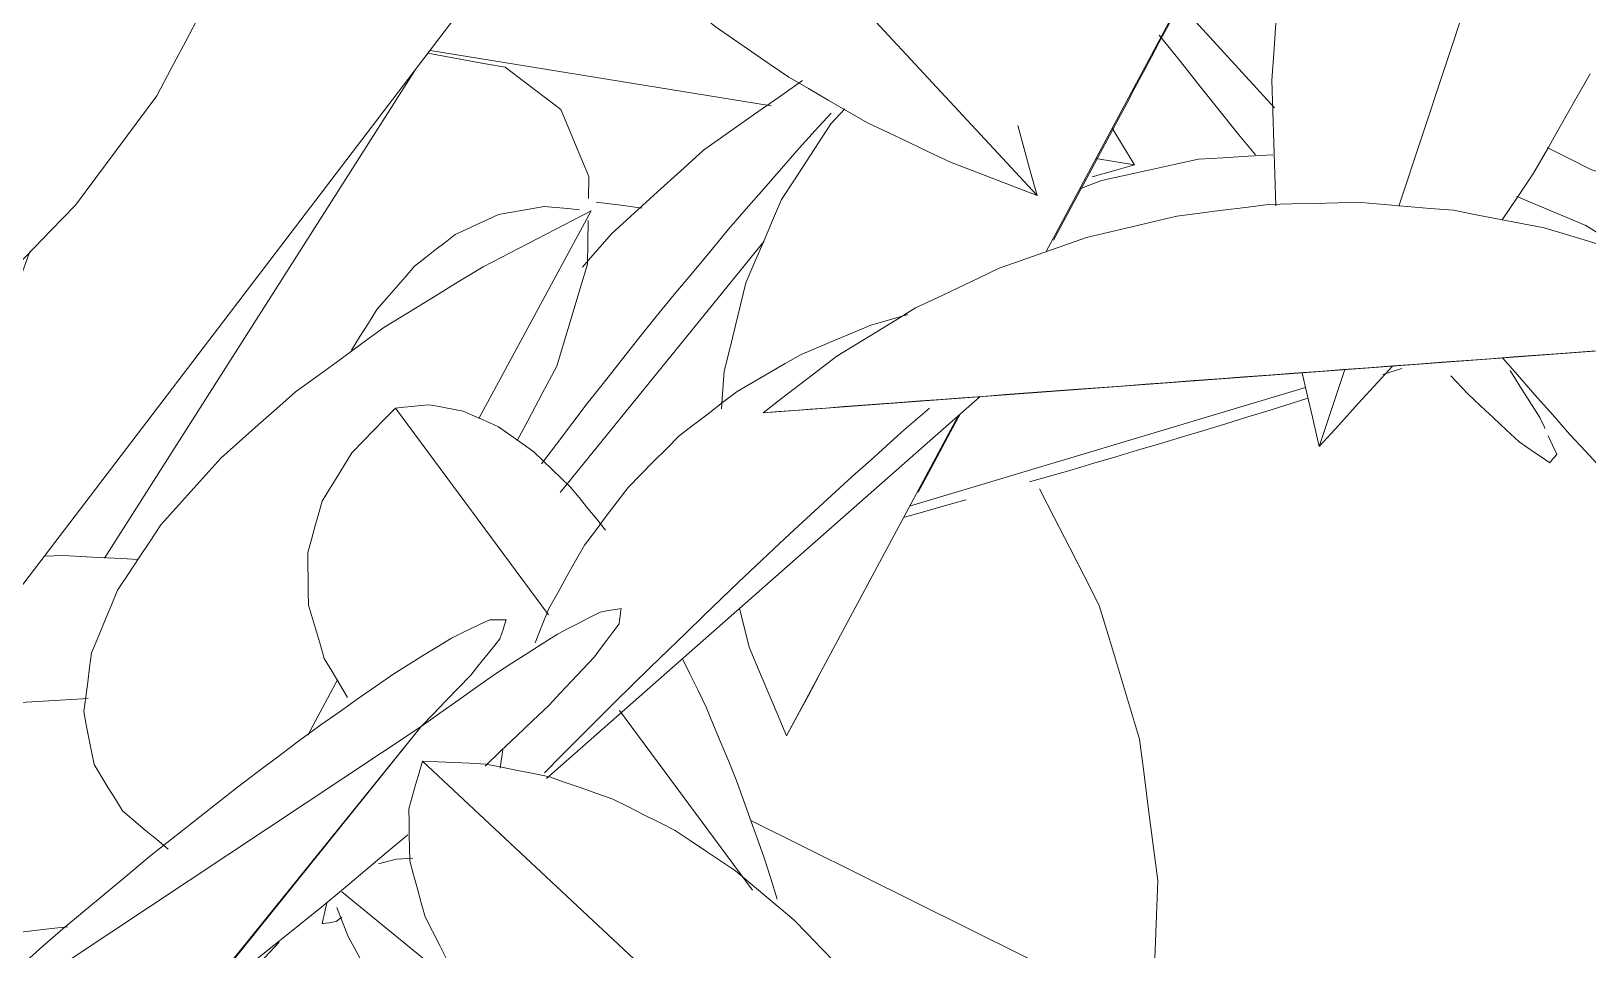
# Model space of a CAD drawing. Header units: metres. Extents: x 13.9 to 26.7, y -0.2 to 3.2.
# Drawn here: x 21.2794 to 21.3461, y 0.7506 to 0.79 of the extents above; entities that cross this region are included whole.
import ezdxf

# ---------------------------------------------------------------- set-up
doc = ezdxf.new("R2010")
doc.units = ezdxf.units.M
doc.layers.add('Importações nas famílias', color=10, linetype='Continuous', lineweight=5)
doc.layers.add('Vegetação', color=7, linetype='Continuous', lineweight=5)

# ---------------------------------------------------------------- blocks, each defined once
blk = doc.blocks.new('Planta_pergolado_12200 - plantas pergolado_skp_Component_12-V55-Corte 1')
at = {"layer": 'Importações nas famílias'}
for p, q in [((16.591549, 0.782082), (16.584984, 0.773222)), ((16.581939, 0.769113), (16.576237, 0.761419))]:
    blk.add_line(p, q, dxfattribs=at)
at = {"layer": 'Importações nas famílias', "flags": 128}
for points in [[(16.588643, 0.781957), (16.588264, 0.781786), (16.587885, 0.781616), (16.587506, 0.781445), (16.587127, 0.781275)], [(16.590122, 0.782227), (16.589752, 0.782159), (16.589383, 0.782092), (16.589013, 0.782024), (16.588643, 0.781957)], [(16.591549, 0.782082), (16.591193, 0.782119), (16.590836, 0.782155), (16.590479, 0.782191), (16.590122, 0.782227)], [(16.593423, 0.780171), (16.592955, 0.780649), (16.592486, 0.781126), (16.592018, 0.781604), (16.591549, 0.782082)], [(16.587127, 0.781275), (16.586744, 0.781003), (16.58636, 0.780731), (16.585977, 0.78046), (16.585593, 0.780188)], [(16.585593, 0.780188), (16.585209, 0.779819), (16.584825, 0.779449), (16.584441, 0.779079), (16.584057, 0.77871)], [(16.594688, 0.778092), (16.594372, 0.778611), (16.594056, 0.779131), (16.593739, 0.779651), (16.593423, 0.780171)], [(16.584057, 0.77871), (16.583676, 0.778246), (16.583296, 0.777783), (16.582915, 0.777319), (16.582535, 0.776856)], [(16.595312, 0.775895), (16.595156, 0.776444), (16.595, 0.776993), (16.594844, 0.777542), (16.594688, 0.778092)], [(16.595283, 0.773631), (16.59529, 0.774197), (16.595298, 0.774763), (16.595305, 0.775329), (16.595312, 0.775895)], [(16.5946, 0.771354), (16.594771, 0.771923), (16.594941, 0.772492), (16.595112, 0.773062), (16.595283, 0.773631)], [(16.579233, 0.77134), (16.578916, 0.770686), (16.578572, 0.769975), (16.578228, 0.769264)], [(16.59361, 0.769676), (16.59394, 0.770235), (16.59427, 0.770794), (16.5946, 0.771354)], [(16.578228, 0.769264), (16.577904, 0.768486), (16.577579, 0.767708), (16.577255, 0.76693), (16.576931, 0.766151)], [(16.576931, 0.766151), (16.57663, 0.765314), (16.57633, 0.764477), (16.576029, 0.76364), (16.575728, 0.762802)], [(16.575728, 0.762802), (16.575455, 0.761915), (16.575181, 0.761028)]]:
    blk.add_lwpolyline(points, dxfattribs=at)
blk = doc.blocks.new('Planta_pergolado_12200 - plantas pergolado_skp_Component_12-V2625-Corte 1')
at = {"layer": 'Importações nas famílias'}
for p, q in [((21.32435, 0.783266), (21.325282, 0.783626)), ((21.338171, 0.775566), (21.337348, 0.775302)), ((21.334033, 0.774743), (21.317049, 0.769653))]:
    blk.add_line(p, q, dxfattribs=at)
at = {"layer": 'Importações nas famílias', "flags": 128}
for points in [[(21.329445, 0.78453), (21.330509, 0.784595), (21.331574, 0.784659), (21.332639, 0.784723)], [(21.325282, 0.783626), (21.326323, 0.783852), (21.327364, 0.784078), (21.328404, 0.784304), (21.329445, 0.78453)], [(21.343098, 0.782933), (21.344086, 0.782517), (21.345074, 0.782102), (21.346062, 0.781687)], [(21.346062, 0.781687), (21.346976, 0.781126), (21.347891, 0.780565), (21.348587, 0.780138)], [(21.334139, 0.774286), (21.333459, 0.774074), (21.332511, 0.773778), (21.331562, 0.773482)], [(21.331562, 0.773482), (21.330614, 0.773194), (21.329667, 0.772907), (21.328719, 0.772619), (21.327771, 0.772331)], [(21.327771, 0.772331), (21.326834, 0.772054), (21.325897, 0.771777), (21.32496, 0.7715), (21.324024, 0.771223)], [(21.324024, 0.771223), (21.323108, 0.77096), (21.322193, 0.770698)], [(21.319479, 0.769926), (21.318595, 0.769681), (21.317712, 0.769435), (21.316828, 0.769189)]]:
    blk.add_lwpolyline(points, dxfattribs=at)
blk = doc.blocks.new('Planta_pergolado_12200 - plantas pergolado_skp_Component_12-V2626-Corte 1')
at = {"layer": 'Importações nas famílias'}
for p, q in [((21.330792, 0.795277), (21.322892, 0.780546)), ((21.318655, 0.790707), (21.319433, 0.791308)), ((21.313678, 0.786047), (21.314276, 0.786693)), ((21.319117, 0.773508), (21.311773, 0.759816))]:
    blk.add_line(p, q, dxfattribs=at)
at = {"layer": 'Importações nas famílias', "flags": 128}
for points in [[(21.326754, 0.794531), (21.327764, 0.794718), (21.328773, 0.794904), (21.329783, 0.79509), (21.330792, 0.795277)], [(21.322938, 0.793198), (21.323892, 0.793531), (21.324846, 0.793864), (21.3258, 0.794198), (21.326754, 0.794531)], [(21.330313, 0.794365), (21.330073, 0.793909), (21.329833, 0.793454)], [(21.329833, 0.793454), (21.329552, 0.792922), (21.32927, 0.79239), (21.328989, 0.791858), (21.328708, 0.791327)], [(21.319433, 0.791308), (21.320309, 0.79178), (21.321185, 0.792253), (21.322061, 0.792725), (21.322938, 0.793198)], [(21.328708, 0.791327), (21.328388, 0.790725), (21.328068, 0.790123), (21.327748, 0.789521), (21.327428, 0.788919)], [(21.327428, 0.788919), (21.327074, 0.788254), (21.326719, 0.787589), (21.326365, 0.786923), (21.32601, 0.786258)], [(21.311564, 0.7828), (21.312092, 0.783612), (21.312621, 0.784423), (21.31315, 0.785235), (21.313678, 0.786047)], [(21.32601, 0.786258), (21.325624, 0.785537), (21.325239, 0.784816), (21.324853, 0.784094), (21.324468, 0.783373)], [(21.324468, 0.783373), (21.324056, 0.782604), (21.323643, 0.781835), (21.323231, 0.781065)], [(21.310027, 0.77924), (21.310411, 0.78013), (21.310795, 0.78102), (21.311179, 0.78191), (21.311564, 0.7828)], [(21.309106, 0.775451), (21.309336, 0.776398), (21.309566, 0.777345), (21.309797, 0.778292), (21.310027, 0.77924)], [(21.308988, 0.773826), (21.309034, 0.774468), (21.309106, 0.775451)], [(21.31922, 0.773599), (21.318813, 0.772844), (21.318349, 0.771984), (21.317886, 0.771124), (21.317422, 0.770263)], [(21.31017, 0.763611), (21.309922, 0.764594), (21.309752, 0.765266)], [(21.311773, 0.759816), (21.311372, 0.760765), (21.310971, 0.761714), (21.310571, 0.762663), (21.31017, 0.763611)], [(21.31318, 0.762414), (21.312711, 0.761548), (21.312242, 0.760682), (21.311773, 0.759816)]]:
    blk.add_lwpolyline(points, dxfattribs=at)
blk = doc.blocks.new('Planta_pergolado_12200 - plantas pergolado_skp_Component_12-V2627-Corte 1')
at = {"layer": 'Importações nas famílias'}
for p, q in [((21.294271, 0.754321), (21.295028, 0.754529)), ((21.295028, 0.754529), (21.295744, 0.754573)), ((21.298427, 0.748457), (21.292705, 0.753123))]:
    blk.add_line(p, q, dxfattribs=at)
at = {"layer": 'Importações nas famílias', "flags": 128}
for points in [[(21.292976, 0.751207), (21.292732, 0.75183), (21.292488, 0.752453)], [(21.294331, 0.748688), (21.293992, 0.749317), (21.293653, 0.749947), (21.293315, 0.750577), (21.292976, 0.751207)], [(21.296049, 0.74617), (21.295619, 0.7468), (21.29519, 0.747429), (21.29476, 0.748058), (21.294331, 0.748688)], [(21.298111, 0.743682), (21.297595, 0.744304), (21.29708, 0.744926), (21.296564, 0.745548), (21.296049, 0.74617)], [(21.300494, 0.741251), (21.299899, 0.741859), (21.299303, 0.742467), (21.298707, 0.743074), (21.298111, 0.743682)]]:
    blk.add_lwpolyline(points, dxfattribs=at)
blk = doc.blocks.new('Planta_pergolado_12200 - plantas pergolado_skp_Component_17-V2628-Corte 1')
at = {"layer": 'Importações nas famílias'}
for p, q in [((21.310819, 0.78102), (21.302072, 0.770249)), ((21.292459, 0.751852), (21.292705, 0.752044))]:
    blk.add_line(p, q, dxfattribs=at)
at = {"layer": 'Importações nas famílias', "flags": 128}
for points in [[(21.313691, 0.786505), (21.313004, 0.785758), (21.312317, 0.78501)], [(21.312317, 0.78501), (21.31156, 0.78414), (21.310802, 0.783269), (21.310045, 0.782399), (21.309288, 0.781528)], [(21.309288, 0.781528), (21.308512, 0.780594), (21.307736, 0.77966), (21.30696, 0.778726), (21.306184, 0.777792)], [(21.306184, 0.777792), (21.305443, 0.776858), (21.304701, 0.775923), (21.30396, 0.774989), (21.303218, 0.774055)], [(21.303218, 0.774055), (21.302562, 0.773185), (21.301905, 0.772314), (21.30127, 0.771473)], [(21.292057, 0.752633), (21.292006, 0.752414), (21.291955, 0.752194), (21.291904, 0.751974), (21.291853, 0.751754)], [(21.291853, 0.751754), (21.292005, 0.751778), (21.292156, 0.751803), (21.292307, 0.751828), (21.292459, 0.751852)], [(21.287398, 0.748164), (21.288065, 0.748881), (21.288732, 0.749597), (21.289399, 0.750314), (21.290013, 0.750973)]]:
    blk.add_lwpolyline(points, dxfattribs=at)
blk = doc.blocks.new('Planta_pergolado_12200 - plantas pergolado_skp_Component_16-V2629-Corte 1')
for name in ['Planta_pergolado_12200 - plantas pergolado_skp_Component_17-V2628-Corte 1', 'Planta_pergolado_12200 - plantas pergolado_skp_Component_12-V2626-Corte 1', 'Planta_pergolado_12200 - plantas pergolado_skp_Component_12-V2625-Corte 1', 'Planta_pergolado_12200 - plantas pergolado_skp_Component_12-V2627-Corte 1']:
    blk.add_blockref(name, (0, 0))
at = {"extrusion": (0, 0, -1), "zscale": -0.9999999999999996}
blk.add_blockref('Planta_pergolado_12200 - plantas pergolado_skp_Component_12-V55-Corte 1', (-37.88655, -0.008219), dxfattribs=at)
blk = doc.blocks.new('Planta_pergolado_12200 - plantas pergolado_skp_Component_12-V88-Corte 1')
at = {"layer": 'Importações nas famílias'}
blk.add_line((16.564031, 0.791203), (16.591644, 0.820944), dxfattribs=at)
at = {"layer": 'Importações nas famílias', "flags": 128}
for points in [[(16.586585, 0.820687), (16.585899, 0.820428), (16.585213, 0.820169), (16.584527, 0.81991), (16.583841, 0.819651)], [(16.589206, 0.821122), (16.588551, 0.821013), (16.587895, 0.820904), (16.58724, 0.820796), (16.586585, 0.820687)], [(16.591644, 0.820944), (16.591034, 0.820989), (16.590425, 0.821033), (16.589815, 0.821077), (16.589206, 0.821122)], [(16.591234, 0.817929), (16.591337, 0.818683), (16.591439, 0.819437), (16.591541, 0.82019), (16.591644, 0.820944)], [(16.583841, 0.819651), (16.583141, 0.819248), (16.582441, 0.818845), (16.581741, 0.818442), (16.581041, 0.818038)], [(16.581041, 0.818038), (16.580343, 0.8175), (16.579644, 0.816962), (16.578946, 0.816424), (16.578248, 0.815886)], [(16.59042, 0.814907), (16.590624, 0.815662), (16.590827, 0.816418), (16.591031, 0.817174), (16.591234, 0.817929)], [(16.578248, 0.815886), (16.577568, 0.815226), (16.576888, 0.814565), (16.576209, 0.813905), (16.575529, 0.813245)], [(16.589211, 0.811909), (16.589513, 0.812659), (16.589815, 0.813408), (16.590118, 0.814157), (16.59042, 0.814907)], [(16.575529, 0.813245), (16.574883, 0.812478), (16.574238, 0.811711), (16.573593, 0.810944), (16.572947, 0.810177)], [(16.587619, 0.808971), (16.588017, 0.809706), (16.588415, 0.81044), (16.588813, 0.811175), (16.589211, 0.811909)], [(16.572947, 0.810177), (16.572351, 0.809321), (16.571755, 0.808465), (16.571159, 0.80761), (16.570563, 0.806754)], [(16.585663, 0.806124), (16.586152, 0.806836), (16.586641, 0.807548), (16.58713, 0.808259), (16.587619, 0.808971)], [(16.570563, 0.806754), (16.570031, 0.805829), (16.569499, 0.804905), (16.568966, 0.803981), (16.568434, 0.803056)], [(16.583364, 0.803401), (16.583938, 0.804081), (16.584513, 0.804762), (16.585088, 0.805443), (16.585663, 0.806124)], [(16.580748, 0.80083), (16.581402, 0.801473), (16.582056, 0.802115), (16.58271, 0.802758), (16.583364, 0.803401)], [(16.568434, 0.803056), (16.567977, 0.802085), (16.567521, 0.801114), (16.567064, 0.800142), (16.566786, 0.79955)], [(16.577843, 0.798442), (16.578569, 0.799039), (16.579295, 0.799636), (16.580021, 0.800233), (16.580748, 0.80083)], [(16.574683, 0.796262), (16.575473, 0.796807), (16.576263, 0.797352), (16.577053, 0.797897), (16.577843, 0.798442)], [(16.571302, 0.794315), (16.572148, 0.794802), (16.572993, 0.795289), (16.573838, 0.795776), (16.574683, 0.796262)], [(16.564854, 0.794192), (16.56458, 0.793196), (16.564305, 0.7922), (16.564031, 0.791203)], [(16.567738, 0.792623), (16.568629, 0.793046), (16.56952, 0.793469), (16.570411, 0.793892), (16.571302, 0.794315)], [(16.564031, 0.791203), (16.564958, 0.791558), (16.565884, 0.791913), (16.566811, 0.792268), (16.567738, 0.792623)]]:
    blk.add_lwpolyline(points, dxfattribs=at)
blk = doc.blocks.new('Planta_pergolado_12200 - plantas pergolado_skp_Component_16-V2644-Corte 1')
at = {"extrusion": (0, 0, -1), "zscale": -1}
blk.add_blockref('Planta_pergolado_12200 - plantas pergolado_skp_Component_12-V88-Corte 1', (-37.88655, -0.008219), dxfattribs=at)
blk = doc.blocks.new('Planta_pergolado_12200 - plantas pergolado_skp_-V2662-Corte 1')
for name in ['Planta_pergolado_12200 - plantas pergolado_skp_Component_16-V2644-Corte 1', 'Planta_pergolado_12200 - plantas pergolado_skp_Component_16-V2629-Corte 1']:
    blk.add_blockref(name, (0, 0))
blk = doc.blocks.new('Planta_pergolado_12200 - plantas pergolado_skp_Component_12-V2699-Corte 1')
at = {"layer": 'Importações nas famílias'}
for p, q in [((21.320079, 0.774355), (21.301485, 0.757989)), ((21.299601, 0.759218), (21.299497, 0.758423)), ((21.301396, 0.758222), (21.302136, 0.758978))]:
    blk.add_line(p, q, dxfattribs=at)
at = {"layer": 'Importações nas famílias', "flags": 128}
for points in [[(21.316982, 0.777877), (21.316185, 0.77765), (21.315387, 0.777423)], [(21.315387, 0.777423), (21.31464, 0.77711), (21.313894, 0.776796), (21.313147, 0.776482), (21.3124, 0.776168)], [(21.3124, 0.776168), (21.311713, 0.77577), (21.311025, 0.775373), (21.310338, 0.774975), (21.30965, 0.774577)], [(21.30965, 0.774577), (21.309029, 0.7741), (21.308409, 0.773623), (21.307788, 0.773146), (21.307167, 0.772669)], [(21.316712, 0.772825), (21.317309, 0.77334), (21.317906, 0.773855)], [(21.307167, 0.772669), (21.30662, 0.772118), (21.306073, 0.771567), (21.305525, 0.771016), (21.304978, 0.770465)], [(21.314061, 0.770449), (21.314724, 0.771043), (21.315386, 0.771637), (21.316049, 0.772231), (21.316712, 0.772825)], [(21.304978, 0.770465), (21.304511, 0.769846), (21.304043, 0.769227), (21.303576, 0.768608), (21.303108, 0.767989)], [(21.31121, 0.767813), (21.311923, 0.768472), (21.312635, 0.769131), (21.313348, 0.76979), (21.314061, 0.770449)], [(21.303108, 0.767989), (21.302726, 0.767309), (21.302343, 0.766629), (21.301961, 0.765949), (21.301578, 0.765268)], [(21.308225, 0.764977), (21.308971, 0.765686), (21.309717, 0.766395), (21.310464, 0.767104), (21.31121, 0.767813)], [(21.301578, 0.765268), (21.301285, 0.764535), (21.300991, 0.763801)], [(21.305177, 0.762009), (21.305939, 0.762751), (21.306701, 0.763493), (21.307463, 0.764235), (21.308225, 0.764977)], [(21.302136, 0.758978), (21.302896, 0.759736), (21.303656, 0.760493), (21.304417, 0.761251), (21.305177, 0.762009)]]:
    blk.add_lwpolyline(points, dxfattribs=at)
blk = doc.blocks.new('Planta_pergolado_12200 - plantas pergolado_skp_Component_12-V34-Corte 1')
at = {"layer": 'Importações nas famílias'}
blk.add_line((16.511932, 0.319621), (16.556359, 0.316326), dxfattribs=at)
at = {"layer": 'Importações nas famílias', "flags": 128}
for points in [[(16.526759, 0.325004), (16.527749, 0.325087), (16.528738, 0.325171), (16.529727, 0.325255), (16.530716, 0.325338)], [(16.530716, 0.325338), (16.531708, 0.325317), (16.5327, 0.325296), (16.533693, 0.325275), (16.534685, 0.325254)], [(16.534685, 0.325254), (16.53567, 0.325128), (16.536654, 0.325003), (16.537639, 0.324877), (16.538624, 0.324752)], [(16.52286, 0.324254), (16.523835, 0.324442), (16.52481, 0.324629), (16.525785, 0.324816), (16.526759, 0.325004)], [(16.538624, 0.324752), (16.539589, 0.324523), (16.540555, 0.324295), (16.541521, 0.324066), (16.542487, 0.323837)], [(16.519061, 0.323098), (16.520011, 0.323387), (16.520961, 0.323676), (16.521911, 0.323965), (16.52286, 0.324254)], [(16.542487, 0.323837), (16.543424, 0.323508), (16.54436, 0.323179), (16.545297, 0.32285), (16.546233, 0.322521)], [(16.515405, 0.321548), (16.516319, 0.321935), (16.517233, 0.322323), (16.518147, 0.32271), (16.519061, 0.323098)], [(16.546233, 0.322521), (16.54713, 0.322095), (16.548027, 0.321669), (16.548923, 0.321243), (16.54982, 0.320817)], [(16.511932, 0.319621), (16.512801, 0.320102), (16.513669, 0.320584), (16.514537, 0.321066), (16.515405, 0.321548)], [(16.54982, 0.320817), (16.550667, 0.320299), (16.551514, 0.319781), (16.552361, 0.319263), (16.553208, 0.318744)], [(16.514934, 0.319399), (16.514184, 0.319455), (16.513433, 0.31951), (16.512683, 0.319565), (16.511932, 0.319621)], [(16.518367, 0.319146), (16.517509, 0.319209), (16.51665, 0.319273), (16.515792, 0.319336), (16.514934, 0.319399)], [(16.52215, 0.318866), (16.521204, 0.318936), (16.520259, 0.319006), (16.519313, 0.319076), (16.518367, 0.319146)], [(16.526196, 0.318567), (16.525184, 0.318642), (16.524173, 0.318717), (16.523162, 0.318791), (16.52215, 0.318866)], [(16.530408, 0.318255), (16.529355, 0.318333), (16.528302, 0.318411), (16.527249, 0.318489), (16.526196, 0.318567)], [(16.553208, 0.318744), (16.553995, 0.31814), (16.554783, 0.317535), (16.555571, 0.316931), (16.556359, 0.316326)], [(16.534688, 0.317938), (16.533618, 0.318017), (16.532548, 0.318096), (16.531478, 0.318176), (16.530408, 0.318255)], [(16.538936, 0.317623), (16.537874, 0.317701), (16.536812, 0.31778), (16.53575, 0.317859), (16.534688, 0.317938)], [(16.543052, 0.317317), (16.542023, 0.317393), (16.540994, 0.31747), (16.539965, 0.317546), (16.538936, 0.317623)], [(16.54694, 0.317028), (16.545968, 0.3171), (16.544996, 0.317172), (16.544024, 0.317245), (16.543052, 0.317317)], [(16.550508, 0.316763), (16.549616, 0.316829), (16.548724, 0.316895), (16.547832, 0.316962), (16.54694, 0.317028)], [(16.553672, 0.316527), (16.552881, 0.316586), (16.55209, 0.316645), (16.551299, 0.316704), (16.550508, 0.316763)], [(16.556359, 0.316326), (16.555687, 0.316376), (16.555015, 0.316427), (16.554344, 0.316477), (16.553672, 0.316527)]]:
    blk.add_lwpolyline(points, dxfattribs=at)
blk = doc.blocks.new('Planta_pergolado_12200 - plantas pergolado_skp_Component_12-V4-Corte 1')
at = {"layer": 'Importações nas famílias'}
blk.add_line((16.621257, 0.407359), (16.648515, 0.432812), dxfattribs=at)
at = {"layer": 'Importações nas famílias', "flags": 128}
for points in [[(16.643065, 0.432137), (16.643748, 0.432273), (16.644431, 0.432409), (16.645114, 0.432545), (16.645797, 0.432681)], [(16.645797, 0.432681), (16.646477, 0.432714), (16.647156, 0.432747), (16.647836, 0.432779), (16.648515, 0.432812)], [(16.648515, 0.432812), (16.648661, 0.432302), (16.648807, 0.431791), (16.648953, 0.43128), (16.649099, 0.43077)], [(16.640348, 0.431184), (16.641027, 0.431422), (16.641706, 0.43166), (16.642385, 0.431899), (16.643065, 0.432137)], [(16.637676, 0.429834), (16.638344, 0.430172), (16.639012, 0.430509), (16.63968, 0.430847), (16.640348, 0.431184)], [(16.649099, 0.43077), (16.649089, 0.430209), (16.649079, 0.429649), (16.64907, 0.429089), (16.64906, 0.428528)], [(16.63508, 0.428102), (16.635729, 0.428535), (16.636378, 0.428968), (16.637027, 0.429401), (16.637676, 0.429834)], [(16.632588, 0.426006), (16.633211, 0.42653), (16.633834, 0.427054), (16.634457, 0.427578), (16.63508, 0.428102)], [(16.64906, 0.428528), (16.648895, 0.427931), (16.648729, 0.427334), (16.648564, 0.426737), (16.648399, 0.42614)], [(16.630228, 0.423571), (16.630818, 0.42418), (16.631408, 0.424789), (16.631998, 0.425398), (16.632588, 0.426006)], [(16.648399, 0.42614), (16.648082, 0.42552), (16.647765, 0.4249), (16.647448, 0.424281), (16.647131, 0.423661)], [(16.628026, 0.420823), (16.628577, 0.42151), (16.629127, 0.422197), (16.629678, 0.422884), (16.630228, 0.423571)], [(16.647131, 0.423661), (16.64667, 0.423033), (16.646209, 0.422405), (16.645748, 0.421777), (16.645287, 0.421149)], [(16.626007, 0.417793), (16.626512, 0.418551), (16.627016, 0.419308), (16.627521, 0.420066), (16.628026, 0.420823)], [(16.645287, 0.421149), (16.644693, 0.420528), (16.644099, 0.419906), (16.643504, 0.419285), (16.64291, 0.418664)], [(16.64291, 0.418664), (16.642196, 0.418063), (16.641482, 0.417463), (16.640768, 0.416863), (16.640055, 0.416263)], [(16.624192, 0.414514), (16.624646, 0.415334), (16.6251, 0.416154), (16.625553, 0.416973), (16.626007, 0.417793)], [(16.640055, 0.416263), (16.639238, 0.415698), (16.638422, 0.415133), (16.637605, 0.414568), (16.636789, 0.414003)], [(16.622603, 0.411023), (16.623001, 0.411896), (16.623398, 0.412769), (16.623795, 0.413641), (16.624192, 0.414514)], [(16.636789, 0.414003), (16.635889, 0.413487), (16.634989, 0.41297), (16.634089, 0.412454), (16.633189, 0.411937)], [(16.633189, 0.411937), (16.632227, 0.411481), (16.631264, 0.411026), (16.630302, 0.41057), (16.62934, 0.410114)], [(16.621257, 0.407359), (16.621594, 0.408275), (16.62193, 0.409191), (16.622267, 0.410107), (16.622603, 0.411023)], [(16.62934, 0.410114), (16.628337, 0.409729), (16.627335, 0.409345), (16.626333, 0.40896), (16.625331, 0.408576)], [(16.625331, 0.408576), (16.624312, 0.408272), (16.623294, 0.407967), (16.622275, 0.407663), (16.621257, 0.407359)]]:
    blk.add_lwpolyline(points, dxfattribs=at)
blk = doc.blocks.new('Planta_pergolado_12200 - plantas pergolado_skp_Component_17-V2702-Corte 1')
at = {"layer": 'Importações nas famílias'}
for p, q in [((21.274457, 0.745864), (21.296099, 0.760214)), ((21.296099, 0.760214), (21.281231, 0.741832)), ((21.28133, 0.74186), (21.296099, 0.760214))]:
    blk.add_line(p, q, dxfattribs=at)
at = {"layer": 'Importações nas famílias', "flags": 128}
for points in [[(21.304677, 0.765271), (21.304452, 0.765234), (21.304226, 0.765197), (21.304001, 0.765159), (21.303776, 0.765122)], [(21.304596, 0.764616), (21.304616, 0.76478), (21.304636, 0.764943), (21.304657, 0.765107), (21.304677, 0.765271)], [(21.299046, 0.764793), (21.298635, 0.764596), (21.298223, 0.764399), (21.297812, 0.764202), (21.2974, 0.764005)], [(21.299753, 0.76478), (21.299577, 0.764783), (21.2994, 0.764787), (21.299223, 0.76479), (21.299046, 0.764793)], [(21.299474, 0.763967), (21.299544, 0.764171), (21.299614, 0.764374), (21.299684, 0.764577), (21.299753, 0.76478)], [(21.303776, 0.765122), (21.30332, 0.764886), (21.302865, 0.76465), (21.302409, 0.764414), (21.301954, 0.764178)], [(21.303538, 0.7632), (21.303802, 0.763554), (21.304067, 0.763908), (21.304331, 0.764262), (21.304596, 0.764616)], [(21.2974, 0.764005), (21.296782, 0.763621), (21.296164, 0.763237), (21.295546, 0.762853), (21.294928, 0.762469)], [(21.298228, 0.76241), (21.298539, 0.762799), (21.298851, 0.763189), (21.299163, 0.763578), (21.299474, 0.763967)], [(21.301954, 0.764178), (21.301299, 0.76376), (21.300645, 0.763341), (21.29999, 0.762922), (21.299335, 0.762504)], [(21.301576, 0.761121), (21.302066, 0.761641), (21.302557, 0.76216), (21.303047, 0.76268), (21.303538, 0.7632)], [(21.299335, 0.762504), (21.298526, 0.761931), (21.297717, 0.761359), (21.296908, 0.760786), (21.296099, 0.760214)], [(21.294928, 0.762469), (21.294146, 0.761924), (21.293364, 0.76138), (21.292581, 0.760835), (21.291799, 0.760291)], [(21.296099, 0.760214), (21.296631, 0.760763), (21.297163, 0.761312), (21.297696, 0.761861), (21.298228, 0.76241)], [(21.298842, 0.75852), (21.299526, 0.75917), (21.300209, 0.75982), (21.300892, 0.760471), (21.301576, 0.761121)], [(21.291799, 0.760291), (21.290905, 0.759622), (21.290012, 0.758954), (21.289118, 0.758286), (21.288225, 0.757618)], [(21.288225, 0.757618), (21.287281, 0.756872), (21.286337, 0.756126), (21.285394, 0.75538), (21.28445, 0.754634)], [(21.291848, 0.752484), (21.292767, 0.753257), (21.293687, 0.754029), (21.294606, 0.754802), (21.295525, 0.755574)], [(21.28445, 0.754634), (21.28352, 0.75386), (21.282591, 0.753087), (21.281661, 0.752314), (21.280732, 0.75154)], [(21.288064, 0.749461), (21.28901, 0.750217), (21.289956, 0.750973), (21.290902, 0.751729), (21.291848, 0.752484)], [(21.280732, 0.75154), (21.27988, 0.750793), (21.279027, 0.750045), (21.278175, 0.749297), (21.277323, 0.748549)]]:
    blk.add_lwpolyline(points, dxfattribs=at)
blk = doc.blocks.new('Planta_pergolado_12200 - plantas pergolado_skp_Component_16-V2703-Corte 1')
at = {"extrusion": (0, 0, -1)}
for name, p, zscale in [('Planta_pergolado_12200 - plantas pergolado_skp_Component_12-V34-Corte 1', (-37.867133, 0.457339), -0.9999999999999998), ('Planta_pergolado_12200 - plantas pergolado_skp_Component_12-V4-Corte 1', (-37.944672, 0.325921), -1)]:
    blk.add_blockref(name, p, dxfattribs=dict(at, zscale=zscale))
for name in ['Planta_pergolado_12200 - plantas pergolado_skp_Component_12-V2699-Corte 1', 'Planta_pergolado_12200 - plantas pergolado_skp_Component_17-V2702-Corte 1']:
    blk.add_blockref(name, (0, 0))
blk = doc.blocks.new('Planta_pergolado_12200 - plantas pergolado_skp_-V2729-Corte 1')
blk.add_blockref('Planta_pergolado_12200 - plantas pergolado_skp_Component_16-V2703-Corte 1', (0, 0))
blk = doc.blocks.new('Planta_pergolado_12200 - plantas pergolado_skp_Component_12-V2781-Corte 1')
at = {"layer": 'Importações nas famílias', "flags": 128}
for points in [[(21.308212, 0.784921), (21.309285, 0.785674), (21.310358, 0.786428), (21.311431, 0.787181), (21.312455, 0.7879)], [(21.304261, 0.781335), (21.305249, 0.782232), (21.306236, 0.783128), (21.307224, 0.784025), (21.308212, 0.784921)], [(21.303025, 0.779903), (21.303382, 0.780317), (21.304261, 0.781335)]]:
    blk.add_lwpolyline(points, dxfattribs=at)
blk = doc.blocks.new('Planta_pergolado_12200 - plantas pergolado_skp_Component_17-V2783-Corte 1')
at = {"layer": 'Importações nas famílias'}
for p, q in [((21.295857, 0.788379), (21.282515, 0.767423)), ((21.303295, 0.783786), (21.30328, 0.782848))]:
    blk.add_line(p, q, dxfattribs=at)
at = {"layer": 'Importações nas famílias', "flags": 128}
for points in [[(21.296389, 0.789076), (21.29716, 0.788936), (21.29801, 0.788782), (21.29886, 0.788627), (21.29971, 0.788473)], [(21.29971, 0.788473), (21.300305, 0.788021), (21.300901, 0.787569), (21.301496, 0.787116), (21.302092, 0.786664)], [(21.302092, 0.786664), (21.302393, 0.785944), (21.302693, 0.785225), (21.302994, 0.784505), (21.303295, 0.783786)], [(21.303265, 0.78191), (21.30325, 0.780972), (21.303235, 0.780035)], [(21.303235, 0.780035), (21.302906, 0.778943), (21.302577, 0.777851), (21.302247, 0.776759), (21.301918, 0.775667)], [(21.301918, 0.775667), (21.301297, 0.774495), (21.300676, 0.773323), (21.300227, 0.772477)]]:
    blk.add_lwpolyline(points, dxfattribs=at)
blk = doc.blocks.new('Planta_pergolado_12200 - plantas pergolado_skp_Component_16-V2784-Corte 1')
for name in ['Planta_pergolado_12200 - plantas pergolado_skp_Component_17-V2783-Corte 1', 'Planta_pergolado_12200 - plantas pergolado_skp_Component_12-V2781-Corte 1']:
    blk.add_blockref(name, (0, 0))
blk = doc.blocks.new('Planta_pergolado_12200 - plantas pergolado_skp_-V2810-Corte 1')
blk.add_blockref('Planta_pergolado_12200 - plantas pergolado_skp_Component_16-V2784-Corte 1', (0, 0))
blk = doc.blocks.new('Planta_pergolado_12200 - plantas pergolado_skp_-V2811-Corte 1')
blk.add_blockref('Planta_pergolado_12200 - plantas pergolado_skp_-V2810-Corte 1', (0, 0))
blk = doc.blocks.new('Planta_pergolado_12200 - plantas pergolado_skp_Component_12-V403-Corte 1')
at = {"layer": 'Importações nas famílias'}
for p, q in [((16.535523, 0.829884), (16.54851, 0.79074)), ((16.550834, 0.783734), (16.551928, 0.780435))]:
    blk.add_line(p, q, dxfattribs=at)
at = {"layer": 'Importações nas famílias', "flags": 128}
for points in [[(16.553954, 0.796139), (16.553867, 0.797478), (16.553779, 0.798817), (16.553692, 0.800157), (16.553605, 0.801496)], [(16.540309, 0.796407), (16.540915, 0.795343), (16.541521, 0.794279), (16.542128, 0.793216), (16.542734, 0.792152)], [(16.553786, 0.790759), (16.553828, 0.792104), (16.55387, 0.793449), (16.553912, 0.794794), (16.553954, 0.796139)], [(16.542734, 0.792152), (16.543425, 0.791124), (16.54408, 0.79015)], [(16.548791, 0.783885), (16.549414, 0.7832), (16.550252, 0.782278), (16.55109, 0.781357), (16.551928, 0.780435)], [(16.551928, 0.780435), (16.552223, 0.781697), (16.552517, 0.782959), (16.552666, 0.783598)]]:
    blk.add_lwpolyline(points, dxfattribs=at)
blk = doc.blocks.new('Planta_pergolado_12200 - plantas pergolado_skp_Component_12-V408-Corte 1')
at = {"layer": 'Importações nas famílias'}
for p, q in [((16.606607, 0.775739), (16.605781, 0.775757)), ((16.611129, 0.76925), (16.604734, 0.76963)), ((16.633869, 0.767899), (16.614697, 0.769038))]:
    blk.add_line(p, q, dxfattribs=at)
at = {"layer": 'Importações nas famílias', "flags": 128}
for points in [[(16.605781, 0.775757), (16.604538, 0.775694), (16.603296, 0.775631), (16.602582, 0.775595)], [(16.610279, 0.775656), (16.609485, 0.775674), (16.608821, 0.775689)], [(16.620283, 0.774349), (16.619105, 0.774556), (16.617927, 0.774762), (16.61675, 0.774969)], [(16.6248, 0.773177), (16.62367, 0.77347), (16.622541, 0.773763), (16.621412, 0.774056), (16.620283, 0.774349)], [(16.629073, 0.771671), (16.628005, 0.772047), (16.626936, 0.772424), (16.625868, 0.7728), (16.6248, 0.773177)], [(16.631886, 0.770384), (16.631064, 0.77076), (16.630069, 0.771215), (16.629073, 0.771671)], [(16.633494, 0.765022), (16.634296, 0.765699), (16.635098, 0.766377)], [(16.629677, 0.762778), (16.630631, 0.763339), (16.631586, 0.7639), (16.63254, 0.764461), (16.633494, 0.765022)], [(16.625341, 0.761051), (16.626425, 0.761483), (16.627509, 0.761915), (16.628593, 0.762347), (16.629677, 0.762778)], [(16.620587, 0.759882), (16.621775, 0.760174), (16.622964, 0.760467), (16.624152, 0.760759), (16.625341, 0.761051)], [(16.605618, 0.75985), (16.606295, 0.759772), (16.607623, 0.759618), (16.608951, 0.759465), (16.610279, 0.759312)], [(16.615526, 0.759298), (16.616791, 0.759444), (16.618057, 0.75959), (16.619322, 0.759736), (16.620587, 0.759882)], [(16.610279, 0.759312), (16.611591, 0.759308), (16.612903, 0.759305), (16.614215, 0.759301), (16.615526, 0.759298)]]:
    blk.add_lwpolyline(points, dxfattribs=at)
blk = doc.blocks.new('Planta_pergolado_12200 - plantas pergolado_skp_Component_17-V2875-Corte 1')
at = {"layer": 'Importações nas famílias'}
blk.add_line((21.310247, 0.756178), (21.327464, 0.747641), dxfattribs=at)
at = {"layer": 'Importações nas famílias', "flags": 128}
for points in [[(21.32519, 0.765395), (21.32455, 0.766647), (21.32391, 0.767898), (21.323271, 0.76915), (21.322631, 0.770401)], [(21.326917, 0.759669), (21.326485, 0.761101), (21.326054, 0.762532), (21.325622, 0.763964), (21.32519, 0.765395)], [(21.327693, 0.753614), (21.327499, 0.755127), (21.327305, 0.756641), (21.327111, 0.758155), (21.326917, 0.759669)], [(21.327464, 0.747641), (21.327521, 0.749134), (21.327579, 0.750627), (21.327636, 0.75212), (21.327693, 0.753614)]]:
    blk.add_lwpolyline(points, dxfattribs=at)
blk = doc.blocks.new('Planta_pergolado_12200 - plantas pergolado_skp_Component_16-V2876-Corte 1')
at = {"extrusion": (0, 0, -1)}
for name, zscale in [('Planta_pergolado_12200 - plantas pergolado_skp_Component_12-V403-Corte 1', -1), ('Planta_pergolado_12200 - plantas pergolado_skp_Component_12-V408-Corte 1', -0.9999999999999998)]:
    blk.add_blockref(name, (-37.88655, -0.008219), dxfattribs=dict(at, zscale=zscale))
blk.add_blockref('Planta_pergolado_12200 - plantas pergolado_skp_Component_17-V2875-Corte 1', (0, 0))
blk = doc.blocks.new('Planta_pergolado_12200 - plantas pergolado_skp_-V2894-Corte 1')
blk.add_blockref('Planta_pergolado_12200 - plantas pergolado_skp_Component_16-V2876-Corte 1', (0, 0))
blk = doc.blocks.new('Planta_pergolado_12200 - plantas pergolado_skp_-V2895-Corte 1')
blk.add_blockref('Planta_pergolado_12200 - plantas pergolado_skp_-V2894-Corte 1', (0, 0))
blk = doc.blocks.new('Planta_pergolado_12200 - plantas pergolado_skp_-V2968-Corte 1')
for name in ['Planta_pergolado_12200 - plantas pergolado_skp_-V2895-Corte 1', 'Planta_pergolado_12200 - plantas pergolado_skp_-V2729-Corte 1', 'Planta_pergolado_12200 - plantas pergolado_skp_-V2811-Corte 1', 'Planta_pergolado_12200 - plantas pergolado_skp_-V2662-Corte 1']:
    blk.add_blockref(name, (0, 0))
blk = doc.blocks.new('Planta_pergolado_12200 - plantas pergolado_skp_Component_12-V596-Corte 1')
at = {"layer": 'Importações nas famílias'}
for p, q in [((16.583151, 0.790541), (16.587966, 0.781641)), ((16.594028, 0.770435), (16.595313, 0.768059))]:
    blk.add_line(p, q, dxfattribs=at)
at = {"layer": 'Importações nas famílias', "flags": 128}
for points in [[(16.583657, 0.790586), (16.584162, 0.790632), (16.584668, 0.790677), (16.585174, 0.790722)], [(16.585174, 0.790722), (16.585662, 0.790637), (16.58615, 0.790553), (16.586638, 0.790468), (16.587125, 0.790383)], [(16.587791, 0.788143), (16.586631, 0.788742), (16.585471, 0.789342), (16.584311, 0.789941), (16.583151, 0.790541)], [(16.587125, 0.790383), (16.58759, 0.790169), (16.588055, 0.789955), (16.58852, 0.789741), (16.588984, 0.789527)], [(16.588984, 0.789527), (16.589421, 0.789187), (16.589857, 0.788846), (16.590294, 0.788505), (16.59073, 0.788165)], [(16.592051, 0.785535), (16.590986, 0.786187), (16.589921, 0.786839), (16.588856, 0.787491), (16.587791, 0.788143)], [(16.59073, 0.788165), (16.591133, 0.787701), (16.591537, 0.787237), (16.59194, 0.786774), (16.592343, 0.78631)], [(16.592343, 0.78631), (16.592709, 0.785729), (16.593074, 0.785147), (16.59344, 0.784566)], [(16.59583, 0.782778), (16.594885, 0.783468), (16.59394, 0.784157), (16.592996, 0.784846), (16.592051, 0.785535)], [(16.59904, 0.779939), (16.598238, 0.780649), (16.597435, 0.781359), (16.596633, 0.782069), (16.59583, 0.782778)], [(16.601606, 0.777082), (16.600964, 0.777796), (16.600323, 0.77851), (16.599682, 0.779225), (16.59904, 0.779939)], [(16.603467, 0.774275), (16.603002, 0.774977), (16.602537, 0.775679), (16.602071, 0.77638), (16.601606, 0.777082)], [(16.60458, 0.771585), (16.604302, 0.772257), (16.604024, 0.77293), (16.603745, 0.773603), (16.603467, 0.774275)], [(16.604919, 0.769073), (16.604834, 0.769701), (16.604749, 0.770329), (16.604665, 0.770957), (16.60458, 0.771585)], [(16.604475, 0.766799), (16.604586, 0.767367), (16.604697, 0.767936), (16.604808, 0.768504), (16.604919, 0.769073)], [(16.603259, 0.764817), (16.603563, 0.765312), (16.603867, 0.765808), (16.604171, 0.766303), (16.604475, 0.766799)], [(16.6013, 0.763172), (16.60179, 0.763583), (16.60228, 0.763994), (16.602769, 0.764405), (16.603259, 0.764817)]]:
    blk.add_lwpolyline(points, dxfattribs=at)
blk = doc.blocks.new('Planta_pergolado_12200 - plantas pergolado_skp_Component_12-V3023-Corte 1')
at = {"layer": 'Importações nas famílias'}
for p, q in [((21.288711, 0.796587), (21.28959, 0.797606)), ((21.302086, 0.796544), (21.277792, 0.7647)), ((21.278896, 0.779384), (21.279322, 0.780573))]:
    blk.add_line(p, q, dxfattribs=at)
at = {"layer": 'Importações nas famílias', "flags": 128}
for points in [[(21.293541, 0.801192), (21.294614, 0.801945), (21.295687, 0.802698), (21.29676, 0.803452), (21.297004, 0.803623)], [(21.28959, 0.797606), (21.290578, 0.798502), (21.291565, 0.799399), (21.292553, 0.800295), (21.293541, 0.801192)], [(21.277814, 0.774394), (21.278084, 0.775641), (21.278355, 0.776889), (21.278625, 0.778136), (21.278896, 0.779384)], [(21.277443, 0.769461), (21.277536, 0.770694), (21.277628, 0.771927), (21.277721, 0.773161), (21.277814, 0.774394)], [(21.277792, 0.7647), (21.277704, 0.76589), (21.277617, 0.767081), (21.27753, 0.768271), (21.277443, 0.769461)]]:
    blk.add_lwpolyline(points, dxfattribs=at)
blk = doc.blocks.new('Planta_pergolado_12200 - plantas pergolado_skp_Component_17-V3025-Corte 1')
at = {"layer": 'Importações nas famílias', "flags": 128}
for points in [[(21.287247, 0.791937), (21.286626, 0.790765), (21.286005, 0.789594), (21.285383, 0.788422), (21.284762, 0.78725)], [(21.284762, 0.78725), (21.283891, 0.786078), (21.28302, 0.784906), (21.282149, 0.783734), (21.281278, 0.782562)], [(21.281278, 0.782562), (21.280217, 0.78147), (21.279156, 0.780378), (21.278095, 0.779286), (21.27746, 0.778633)]]:
    blk.add_lwpolyline(points, dxfattribs=at)
blk = doc.blocks.new('Planta_pergolado_12200 - plantas pergolado_skp_Component_16-V3026-Corte 1')
for name in ['Planta_pergolado_12200 - plantas pergolado_skp_Component_17-V3025-Corte 1', 'Planta_pergolado_12200 - plantas pergolado_skp_Component_12-V3023-Corte 1']:
    blk.add_blockref(name, (0, 0))
at = {"extrusion": (0, 0, -1), "zscale": -0.9999999999999996}
blk.add_blockref('Planta_pergolado_12200 - plantas pergolado_skp_Component_12-V596-Corte 1', (-37.88655, -0.008219), dxfattribs=at)
blk = doc.blocks.new('Planta_pergolado_12200 - plantas pergolado_skp_-V3033-Corte 1')
blk.add_blockref('Planta_pergolado_12200 - plantas pergolado_skp_Component_16-V3026-Corte 1', (0, 0))
blk = doc.blocks.new('Planta_pergolado_12200 - plantas pergolado_skp_-V3034-Corte 1')
blk.add_blockref('Planta_pergolado_12200 - plantas pergolado_skp_-V3033-Corte 1', (0, 0))
blk = doc.blocks.new('Planta_pergolado_12200 - plantas pergolado_skp_Component_12-V762-Corte 1')
at = {"layer": 'Importações nas famílias'}
for p, q in [((16.575432, 0.795044), (16.590066, 0.797419)), ((16.559851, 0.792515), (16.561503, 0.792783))]:
    blk.add_line(p, q, dxfattribs=at)
at = {"layer": 'Importações nas famílias', "flags": 128}
for points in [[(16.560808, 0.794078), (16.560413, 0.793432), (16.559851, 0.792515)], [(16.559851, 0.792515), (16.560757, 0.792257), (16.561662, 0.791999)], [(16.580983, 0.79066), (16.581763, 0.790761), (16.582937, 0.790913)]]:
    blk.add_lwpolyline(points, dxfattribs=at)
blk = doc.blocks.new('Planta_pergolado_12200 - plantas pergolado_skp_Component_16-V3168-Corte 1')
at = {"extrusion": (0, 0, -1), "zscale": -1}
blk.add_blockref('Planta_pergolado_12200 - plantas pergolado_skp_Component_12-V762-Corte 1', (-37.88655, -0.008219), dxfattribs=at)
blk = doc.blocks.new('Planta_pergolado_12200 - plantas pergolado_skp_-V3171-Corte 1')
blk.add_blockref('Planta_pergolado_12200 - plantas pergolado_skp_Component_16-V3168-Corte 1', (0, 0))
blk = doc.blocks.new('Planta_pergolado_12200 - plantas pergolado_skp_-V3172-Corte 1')
blk.add_blockref('Planta_pergolado_12200 - plantas pergolado_skp_-V3171-Corte 1', (0, 0))
blk = doc.blocks.new('Planta_pergolado_12200 - plantas pergolado_skp_-V3304-Corte 1')
for name in ['Planta_pergolado_12200 - plantas pergolado_skp_-V3172-Corte 1', 'Planta_pergolado_12200 - plantas pergolado_skp_-V3034-Corte 1']:
    blk.add_blockref(name, (0, 0))
blk = doc.blocks.new('Planta_pergolado_12200 - plantas pergolado_skp_Component_12-V1429-Corte 1')
at = {"layer": 'Importações nas famílias'}
for p, q in [((16.550262, 0.818719), (16.554728, 0.825693)), ((16.549104, 0.81691), (16.549766, 0.817943)), ((16.5567, 0.817965), (16.556703, 0.816971)), ((16.54976, 0.816118), (16.55023, 0.816979)), ((16.532021, 0.790232), (16.538774, 0.800778))]:
    blk.add_line(p, q, dxfattribs=at)
at = {"layer": 'Importações nas famílias', "flags": 128}
for points in [[(16.55301, 0.822229), (16.553439, 0.823095), (16.553869, 0.823961), (16.554298, 0.824827), (16.554728, 0.825693)], [(16.554728, 0.825693), (16.555055, 0.824744), (16.555381, 0.823795), (16.555708, 0.822846), (16.556034, 0.821898)], [(16.551188, 0.818733), (16.551643, 0.819607), (16.552099, 0.820481), (16.552554, 0.821355), (16.55301, 0.822229)], [(16.556034, 0.821898), (16.556201, 0.820915), (16.556367, 0.819932), (16.556534, 0.818949), (16.5567, 0.817965)], [(16.537337, 0.79659), (16.537822, 0.797255), (16.538308, 0.79792), (16.538793, 0.798586)], [(16.535466, 0.794183), (16.535934, 0.794784), (16.536402, 0.795386), (16.536869, 0.795988), (16.537337, 0.79659)], [(16.533688, 0.792056), (16.534132, 0.792587), (16.534577, 0.793119), (16.535022, 0.793651), (16.535466, 0.794183)], [(16.542156, 0.793256), (16.541214, 0.792784), (16.540272, 0.792311)], [(16.532021, 0.790232), (16.532437, 0.790688), (16.532854, 0.791144), (16.533271, 0.7916), (16.533688, 0.792056)], [(16.540272, 0.792311), (16.539263, 0.791978), (16.538253, 0.791645), (16.537244, 0.791311), (16.536234, 0.790978)], [(16.536234, 0.790978), (16.535181, 0.790792), (16.534127, 0.790605), (16.533074, 0.790419), (16.532021, 0.790232)]]:
    blk.add_lwpolyline(points, dxfattribs=at)
blk = doc.blocks.new('Planta_pergolado_12200 - plantas pergolado_skp_Component_17-V3637-Corte 1')
at = {"layer": 'Importações nas famílias'}
for p, q in [((21.328545, 0.791283), (21.332705, 0.78673)), ((21.331168, 0.78558), (21.33189, 0.784719)), ((21.340263, 0.775248), (21.340991, 0.774481))]:
    blk.add_line(p, q, dxfattribs=at)
at = {"layer": 'Importações nas famílias', "flags": 128}
for points in [[(21.32776, 0.789854), (21.328612, 0.788786), (21.329464, 0.787717), (21.330316, 0.786649), (21.331168, 0.78558)], [(21.342487, 0.776017), (21.343127, 0.775288), (21.343874, 0.774438), (21.344622, 0.773587), (21.345369, 0.772737)], [(21.344081, 0.773466), (21.343656, 0.774134), (21.34323, 0.774803), (21.342805, 0.775471)], [(21.340991, 0.774481), (21.341543, 0.773963), (21.342094, 0.773446), (21.342646, 0.772929), (21.343197, 0.772411)], [(21.344303, 0.772985), (21.344263, 0.77307), (21.344081, 0.773466)], [(21.344811, 0.771882), (21.344628, 0.772278), (21.344446, 0.772674)], [(21.345369, 0.772737), (21.346036, 0.77202), (21.346703, 0.771304), (21.347371, 0.770587), (21.348038, 0.769871)], [(21.343197, 0.772411), (21.343525, 0.772189), (21.343852, 0.771966), (21.34418, 0.771743), (21.344508, 0.77152)], [(21.344508, 0.77152), (21.344584, 0.77161), (21.344659, 0.771701), (21.344735, 0.771791), (21.344811, 0.771882)]]:
    blk.add_lwpolyline(points, dxfattribs=at)
blk = doc.blocks.new('Planta_pergolado_12200 - plantas pergolado_skp_Component_16-V3638-Corte 1')
blk.add_blockref('Planta_pergolado_12200 - plantas pergolado_skp_Component_17-V3637-Corte 1', (0, 0))
at = {"extrusion": (0, 0, -1), "zscale": -0.9999999999999999}
blk.add_blockref('Planta_pergolado_12200 - plantas pergolado_skp_Component_12-V1429-Corte 1', (-37.88655, -0.008219), dxfattribs=at)
blk = doc.blocks.new('Planta_pergolado_12200 - plantas pergolado_skp_-V3669-Corte 1')
blk.add_blockref('Planta_pergolado_12200 - plantas pergolado_skp_Component_16-V3638-Corte 1', (0, 0))
blk = doc.blocks.new('Planta_pergolado_12200 - plantas pergolado_skp_-V3670-Corte 1')
blk.add_blockref('Planta_pergolado_12200 - plantas pergolado_skp_-V3669-Corte 1', (0, 0))
blk = doc.blocks.new('Planta_pergolado_12200 - Planta_pergolado_12200-3075656-Corte 1')
for name in ['Planta_pergolado_12200 - plantas pergolado_skp_-V3670-Corte 1', 'Planta_pergolado_12200 - plantas pergolado_skp_-V3304-Corte 1', 'Planta_pergolado_12200 - plantas pergolado_skp_-V2968-Corte 1']:
    blk.add_blockref(name, (0, 0))

msp = doc.modelspace()

# ---------------------------------------------------------------- block references
at = {"layer": 'Vegetação', "color": 10}
msp.add_blockref('Planta_pergolado_12200 - Planta_pergolado_12200-3075656-Corte 1', (0, 0), dxfattribs=at)

doc.saveas('drawing.dxf')
